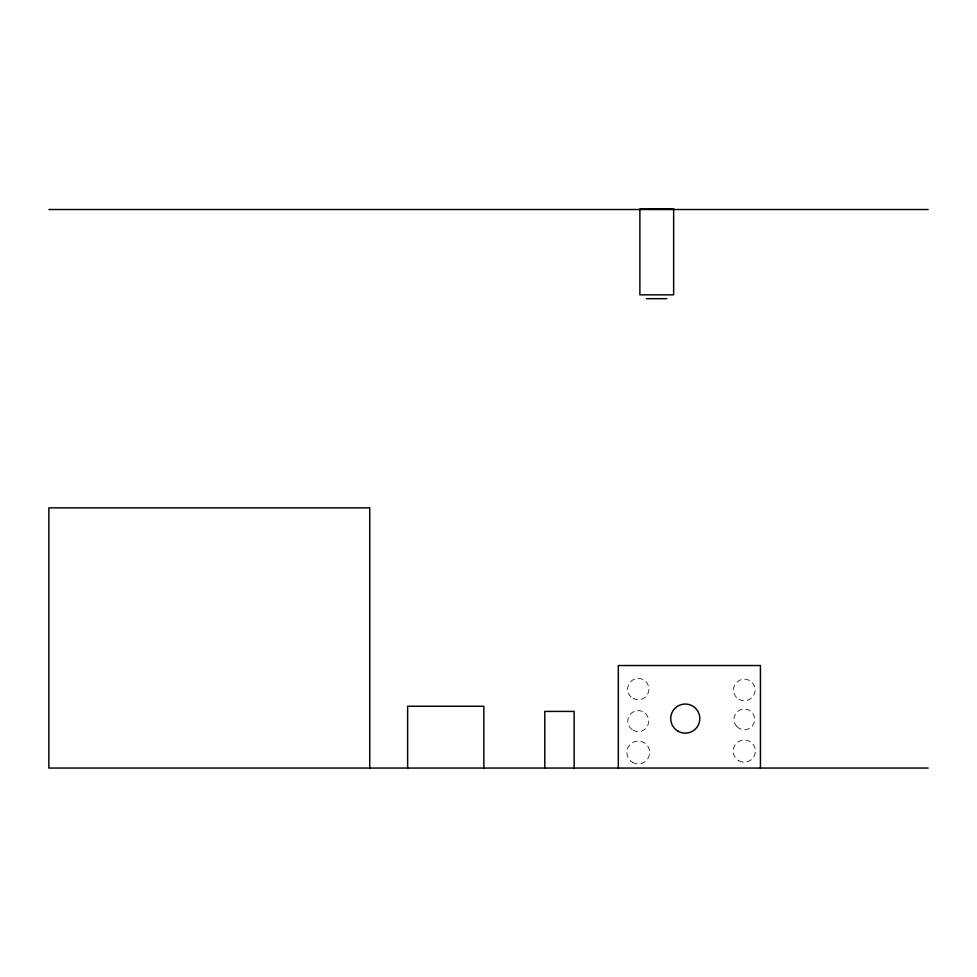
<?xml version="1.0" encoding="UTF-8"?>
<svg xmlns="http://www.w3.org/2000/svg" width="977" height="977" viewBox="0 0 977 977"><rect width="100%" height="100%" fill="white"/><g stroke="black" fill="none" stroke-linecap="round" stroke-linejoin="round"><path stroke-width="0.73" stroke-dasharray="4.88 3.66" d="M738.905 699.312A10.796 10.796 0 0 0 755.099 689.97A10.796 10.796 0 0 0 738.905 680.627A10.796 10.796 0 0 0 738.905 699.312M736.988 726.693A10.344 10.344 0 0 0 754.293 722.064A10.344 10.344 0 0 0 741.628 709.387A10.344 10.344 0 0 0 736.988 726.693M738.759 760.68A11.089 11.089 0 0 0 755.392 751.081A11.089 11.089 0 0 0 738.759 741.47A11.089 11.089 0 0 0 738.759 760.68M632.937 698.299A10.637 10.637 0 0 0 648.899 689.078A10.637 10.637 0 0 0 632.937 679.858A10.637 10.637 0 0 0 632.937 698.299M633.011 730.173A10.491 10.491 0 0 0 648.752 721.087A10.491 10.491 0 0 0 633.011 712.001A10.491 10.491 0 0 0 633.011 730.173M632.559 762.378A11.394 11.394 0 0 0 649.656 752.51A11.394 11.394 0 0 0 632.559 742.654A11.394 11.394 0 0 0 632.559 762.378"/><path stroke-width="1.47" d="M48.948 209.518L928.15 209.518M646.298 298.681L666.827 298.681M928.15 768.056L48.85 768.056L48.85 507.869L369.746 507.869L369.746 768.056M760.436 768.056L760.436 665.532L618.319 665.532L618.319 768.056M574.134 768.056L574.134 711.415L544.787 711.415L544.787 768.056M483.859 768.056L483.859 706.261L407.641 706.261L407.641 768.056M673.641 208.944L639.886 208.944L639.886 294.834L673.641 294.834L673.641 208.944M678.001 731.187A14.545 14.545 0 0 0 699.813 718.596A14.545 14.545 0 0 0 678.001 705.992A14.545 14.545 0 0 0 678.001 731.187"/></g></svg>
